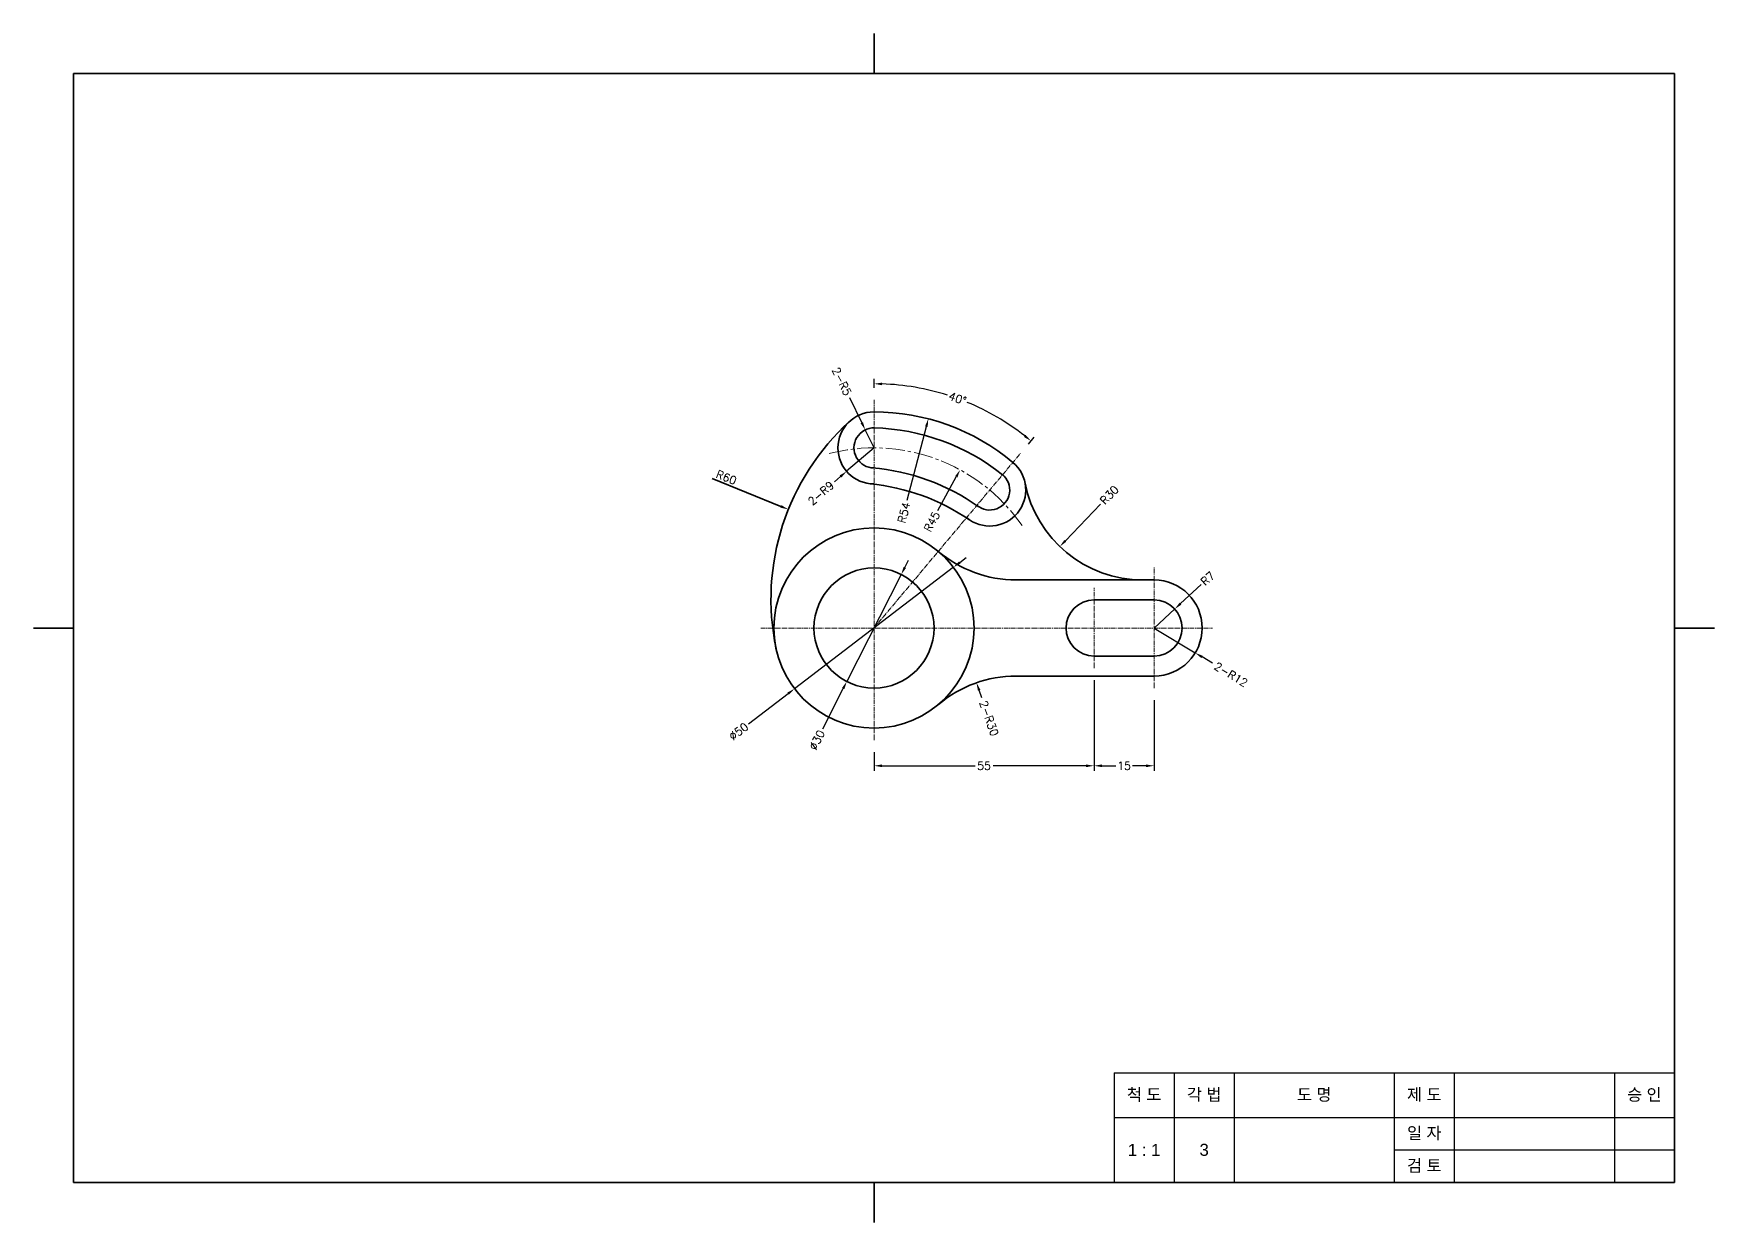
# Model space of a CAD drawing. Header units: millimetres. Extents: x 0 to 11420, y 0 to 297.
# Drawn here: x 0 to 420, y 0 to 297 of the extents above; entities that cross this region are included whole.
import ezdxf

# ---------------------------------------------------------------- set-up
doc = ezdxf.new("R2010")
doc.units = ezdxf.units.MM
doc.header["$LTSCALE"] = 0.25
doc.linetypes.add('CENTER2', pattern=[28.575, 19.05, -3.175, 3.175, -3.175])
for name, color, linetype, lineweight in [('1_윤곽선', 4, 'Continuous', 35), ('2_외형선', 7, 'Continuous', 35), ('4_중심선', 1, 'CENTER2', 18)]:
    doc.layers.add(name, color=color, linetype=linetype, lineweight=lineweight)
doc.styles.get("Standard").update_dxf_attribs({"font": 'arial.ttf'})
doc.styles.add('주석', font='romans.shx', dxfattribs={"height": 2, "bigfont": 'whgtxt.shx'})
doc.dimstyles.new('주석', dxfattribs={"dimscale": 0, "dimtxt": 2, "dimasz": 2, "dimexe": 1.25, "dimexo": 3, "dimtad": 0, "dimtxsty": '주석', "dimcen": 0, "dimclrd": 3, "dimclre": 3, "dimclrt": 3, "dimadec": 0, "dimazin": 0, "dimtfac": 1, "dimtmove": 0, "dimatfit": 3, "dimfxl": 5, "dimtfill": 1, "dimarcsym": 0})

# ---------------------------------------------------------------- blocks, each defined once
blk = doc.blocks.new('*T1')
at = {"layer": '1_윤곽선', "color": 0, "linetype": 'ByBlock', "lineweight": -2, "transparency": 16777216}
for p, q in [((0, 0), (140, 0)), ((0, 0), (0, -27.35)), ((140, 0), (140, -27.35)), ((0, -27.35), (140, -27.35))]:
    blk.add_line(p, q, dxfattribs=at)
at = {"layer": '1_윤곽선', "color": 3, "linetype": 'ByBlock', "lineweight": -2, "transparency": 16777216}
for p, q in [((15, 0), (15, -27.35)), ((30, 0), (30, -27.35)), ((70, 0), (70, -27.35)), ((85, 0), (85, -27.35)), ((125, 0), (125, -27.35)), ((0, -11.14), (140, -11.14)), ((70, -19.24), (140, -19.24))]:
    blk.add_line(p, q, dxfattribs=at)
at = {"layer": '1_윤곽선', "color": 2, "transparency": 16777216, "char_height": 3, "attachment_point": 5}
for s, insert, width in [('{\\fGulim|b0|i0|c129|p50;척 도}', (7.5, -5.57), 12), ('{\\fGulim|b0|i0|c129|p50;각 법}', (22.5, -5.57), 12), ('{\\fGulim|b0|i0|c129|p50;도 명}', (50, -5.57), 37), ('{\\fGulim|b0|i0|c129|p50;제 도}', (77.5, -5.57), 12), ('{\\fGulim|b0|i0|c129|p50;승 인}', (132.5, -5.57), 12), ('{\\fGulim|b0|i0|c129|p50;일 자}', (77.5, -15.19), 12), ('1 : 1', (7.5, -19.24), 12), ('3', (22.5, -19.24), 12), ('{\\fGulim|b0|i0|c129|p50;검 토}', (77.5, -23.29), 12)]:
    blk.add_mtext(s, dxfattribs=dict(at, insert=insert, width=width))
blk = doc.blocks.new('*D2')
at = {"layer": '2_외형선', "color": 3, "lineweight": -2, "transparency": 16777216}
for p, q in [((265, 135.5), (265, 112.83)), ((210, 117.5), (210, 112.83)), ((212, 114.08), (235.26, 114.08)), ((263, 114.08), (239.74, 114.08))]:
    blk.add_line(p, q, dxfattribs=at)
at = {"layer": '2_외형선', "color": 3, "transparency": 16777216}
for points in [[(212, 114.41), (212, 113.74), (210, 114.08)], [(263, 114.41), (263, 113.74), (265, 114.08)]]:
    blk.add_solid(points, dxfattribs=at)
at = {"layer": 'Defpoints', "color": 0, "transparency": 16777216}
for p in [(265, 138.5), (210, 120.5), (265, 114.08)]:
    blk.add_point(p, dxfattribs=at)
at = {"layer": '2_외형선', "color": 3, "transparency": 16777216, "insert": (237.5, 114.08), "char_height": 2, "attachment_point": 5, "style": '주석', "bg_fill": 3, "box_fill_scale": 1.1, "bg_fill_color": 256, "bg_fill_true_color": 13158600, "bg_fill_transparency": 0}
blk.add_mtext('55', dxfattribs=at)
blk = doc.blocks.new('*D3')
at = {"layer": '2_외형선', "color": 3, "lineweight": -2, "transparency": 16777216}
for p, q in [((265, 135.5), (265, 112.83)), ((280, 130.5), (280, 112.83)), ((267, 114.08), (270.4, 114.08)), ((278, 114.08), (274.6, 114.08))]:
    blk.add_line(p, q, dxfattribs=at)
at = {"layer": '2_외형선', "color": 3, "transparency": 16777216}
for points in [[(267, 114.41), (267, 113.74), (265, 114.08)], [(278, 114.41), (278, 113.74), (280, 114.08)]]:
    blk.add_solid(points, dxfattribs=at)
at = {"layer": 'Defpoints', "color": 0, "transparency": 16777216}
for p in [(265, 138.5), (280, 133.5), (280, 114.08)]:
    blk.add_point(p, dxfattribs=at)
at = {"layer": '2_외형선', "color": 3, "transparency": 16777216, "insert": (272.5, 114.08), "char_height": 2, "attachment_point": 5, "style": '주석', "bg_fill": 3, "box_fill_scale": 1.1, "bg_fill_color": 256, "bg_fill_true_color": 13158600, "bg_fill_transparency": 0}
blk.add_mtext('15', dxfattribs=at)
blk = doc.blocks.new('*D4')
at = {"layer": '2_외형선', "color": 3, "lineweight": -2, "transparency": 16777216}
for p, q in [((217.71, 163.65), (218.62, 165.43)), ((216.8, 161.87), (203.2, 135.13)), ((197.18, 123.31), (202.29, 133.35))]:
    blk.add_line(p, q, dxfattribs=at)
at = {"layer": '2_외형선', "color": 3, "transparency": 16777216}
for points in [[(217.41, 163.8), (218.01, 163.5), (216.8, 161.87)], [(201.99, 133.5), (202.59, 133.2), (203.2, 135.13)]]:
    blk.add_solid(points, dxfattribs=at)
at = {"layer": 'Defpoints', "color": 0, "transparency": 16777216}
for p in [(216.8, 161.87), (203.2, 135.13)]:
    blk.add_point(p, dxfattribs=at)
at = {"layer": '2_외형선', "color": 3, "transparency": 16777216, "insert": (195.75, 120.5), "char_height": 2, "attachment_point": 5, "rotation": 63.0275, "style": '주석', "bg_fill": 3, "box_fill_scale": 1.1, "bg_fill_color": 256, "bg_fill_true_color": 13158600, "bg_fill_transparency": 0}
blk.add_mtext('∅30', dxfattribs=at)
blk = doc.blocks.new('*D5')
at = {"layer": '2_외형선', "color": 3, "lineweight": -2, "transparency": 16777216}
for p, q in [((231.46, 164.89), (233.05, 166.1)), ((229.87, 163.68), (190.13, 133.32)), ((178.67, 124.57), (188.54, 132.11))]:
    blk.add_line(p, q, dxfattribs=at)
at = {"layer": '2_외형선', "color": 3, "transparency": 16777216}
for points in [[(231.25, 165.15), (231.66, 164.62), (229.87, 163.68)], [(188.34, 132.38), (188.75, 131.85), (190.13, 133.32)]]:
    blk.add_solid(points, dxfattribs=at)
at = {"layer": 'Defpoints', "color": 0, "transparency": 16777216}
for p in [(229.87, 163.68), (190.13, 133.32)]:
    blk.add_point(p, dxfattribs=at)
at = {"layer": '2_외형선', "color": 3, "transparency": 16777216, "insert": (176.17, 122.66), "char_height": 2, "attachment_point": 5, "rotation": 37.3745, "style": '주석', "bg_fill": 3, "box_fill_scale": 1.1, "bg_fill_color": 256, "bg_fill_true_color": 13158600, "bg_fill_transparency": 0}
blk.add_mtext('∅50', dxfattribs=at)
blk = doc.blocks.new('*D6')
at = {"layer": '2_외형선', "color": 3, "lineweight": -2, "transparency": 16777216}
for p, q in [((203.89, 206.06), (206.94, 199.8)), ((210, 193.5), (207.81, 198))]:
    blk.add_line(p, q, dxfattribs=at)
at = {"layer": '2_외형선', "color": 3, "transparency": 16777216}
blk.add_solid([(207.24, 199.94), (206.64, 199.65), (207.81, 198)], dxfattribs=at)
at = {"layer": 'Defpoints', "color": 0, "transparency": 16777216}
for p in [(207.81, 198), (210, 193.5)]:
    blk.add_point(p, dxfattribs=at)
at = {"layer": '2_외형선', "color": 3, "transparency": 16777216, "insert": (201.94, 210.09), "char_height": 2, "attachment_point": 5, "rotation": 295.9242, "style": '주석', "bg_fill": 3, "box_fill_scale": 1.1, "bg_fill_color": 256, "bg_fill_true_color": 13158600, "bg_fill_transparency": 0}
blk.add_mtext('2-R5', dxfattribs=at)
blk = doc.blocks.new('*D7')
at = {"layer": '2_외형선', "color": 3, "lineweight": -2, "transparency": 16777216}
for p, q in [((210, 193.5), (203.16, 187.65)), ((200.12, 185.05), (201.64, 186.35))]:
    blk.add_line(p, q, dxfattribs=at)
at = {"layer": 'Defpoints', "color": 0, "transparency": 16777216}
for p in [(210, 193.5), (203.16, 187.65)]:
    blk.add_point(p, dxfattribs=at)
at = {"layer": '2_외형선', "color": 3, "transparency": 16777216, "insert": (196.75, 182.17), "char_height": 2, "attachment_point": 5, "rotation": 40.5292, "style": '주석', "bg_fill": 3, "box_fill_scale": 1.1, "bg_fill_color": 256, "bg_fill_true_color": 13158600, "bg_fill_transparency": 0}
blk.add_mtext('2-R9', dxfattribs=at)
at = {"layer": '2_외형선', "color": 3, "transparency": 16777216}
blk.add_solid([(201.42, 186.61), (201.86, 186.1), (203.16, 187.65)], dxfattribs=at)
blk = doc.blocks.new('*D8')
at = {"layer": '2_외형선', "color": 3, "lineweight": -2, "transparency": 16777216}
blk.add_line((266.59, 179.44), (257.82, 170.29), dxfattribs=at)
at = {"layer": '2_외형선', "color": 3, "transparency": 16777216}
blk.add_solid([(257.58, 170.52), (258.06, 170.06), (256.43, 168.84)], dxfattribs=at)
at = {"layer": 'Defpoints', "color": 0, "transparency": 16777216}
for p in [(277.19, 190.5), (256.43, 168.84)]:
    blk.add_point(p, dxfattribs=at)
at = {"layer": '2_외형선', "color": 3, "transparency": 16777216, "insert": (268.8, 181.74), "char_height": 2, "attachment_point": 5, "rotation": 46.2114, "style": '주석', "bg_fill": 3, "box_fill_scale": 1.1, "bg_fill_color": 256, "bg_fill_true_color": 13158600, "bg_fill_transparency": 0}
blk.add_mtext('R30', dxfattribs=at)
blk = doc.blocks.new('*D9')
at = {"layer": '2_외형선', "color": 3, "lineweight": -2, "transparency": 16777216}
for p, q in [((210, 208.5), (210, 210.76)), ((248.57, 194.46), (250.02, 196.2))]:
    blk.add_line(p, q, dxfattribs=at)
for start, end in [(72.4659, 88.1217), (51.8783, 67.5341)]:
    blk.add_arc((210, 148.5), 61.01, start, end, dxfattribs=at)
at = {"layer": '2_외형선', "color": 3, "transparency": 16777216}
for points in [[(211.99, 209.15), (212.01, 209.81), (210, 209.51)], [(247.87, 196.76), (247.45, 196.24), (249.22, 195.24)]]:
    blk.add_solid(points, dxfattribs=at)
at = {"layer": 'Defpoints', "color": 0, "transparency": 16777216}
for p in [(210, 205.5), (237.38, 203.02), (246.64, 192.16), (210, 148.5), (210, 120.5)]:
    blk.add_point(p, dxfattribs=at)
at = {"layer": '2_외형선', "color": 3, "transparency": 16777216, "insert": (230.87, 205.83), "char_height": 2, "attachment_point": 5, "rotation": 340, "style": '주석', "bg_fill": 3, "box_fill_scale": 1.1, "bg_fill_color": 256, "bg_fill_true_color": 13158600, "bg_fill_transparency": 0}
blk.add_mtext('40°', dxfattribs=at)
blk = doc.blocks.new('*D10')
at = {"layer": '2_외형선', "color": 3, "lineweight": -2, "transparency": 16777216}
for p, q in [((291.75, 159.34), (286.62, 154.6)), ((280, 148.5), (285.15, 153.25))]:
    blk.add_line(p, q, dxfattribs=at)
at = {"layer": '2_외형선', "color": 3, "transparency": 16777216}
blk.add_solid([(286.39, 154.85), (286.84, 154.36), (285.15, 153.25)], dxfattribs=at)
at = {"layer": 'Defpoints', "color": 0, "transparency": 16777216}
for p in [(285.15, 153.25), (280, 148.5)]:
    blk.add_point(p, dxfattribs=at)
at = {"layer": '2_외형선', "color": 3, "transparency": 16777216, "insert": (293.4, 160.86), "char_height": 2, "attachment_point": 5, "rotation": 42.6829, "style": '주석', "bg_fill": 3, "box_fill_scale": 1.1, "bg_fill_color": 256, "bg_fill_true_color": 13158600, "bg_fill_transparency": 0}
blk.add_mtext('R7', dxfattribs=at)
blk = doc.blocks.new('*D11')
at = {"layer": '2_외형선', "color": 3, "lineweight": -2, "transparency": 16777216}
for p, q in [((280, 148.5), (290.27, 142.29)), ((294.56, 139.7), (291.98, 141.26))]:
    blk.add_line(p, q, dxfattribs=at)
at = {"layer": '2_외형선', "color": 3, "transparency": 16777216}
blk.add_solid([(292.15, 141.54), (291.81, 140.97), (290.27, 142.29)], dxfattribs=at)
at = {"layer": 'Defpoints', "color": 0, "transparency": 16777216}
for p in [(280, 148.5), (290.27, 142.29)]:
    blk.add_point(p, dxfattribs=at)
at = {"layer": '2_외형선', "color": 3, "transparency": 16777216, "insert": (299.21, 136.88), "char_height": 2, "attachment_point": 5, "rotation": 328.8373, "style": '주석', "bg_fill": 3, "box_fill_scale": 1.1, "bg_fill_color": 256, "bg_fill_true_color": 13158600, "bg_fill_transparency": 0}
blk.add_mtext('2-R12', dxfattribs=at)
blk = doc.blocks.new('*D12')
at = {"layer": '2_외형선', "color": 3, "lineweight": -2, "transparency": 16777216}
blk.add_line((236.94, 131.05), (236.28, 132.93), dxfattribs=at)
at = {"layer": 'Defpoints', "color": 0, "transparency": 16777216}
for p in [(235.62, 134.82), (245.51, 106.5)]:
    blk.add_point(p, dxfattribs=at)
at = {"layer": '2_외형선', "color": 3, "transparency": 16777216, "insert": (238.73, 125.92), "char_height": 2, "attachment_point": 5, "rotation": 289.2506, "style": '주석', "bg_fill": 3, "box_fill_scale": 1.1, "bg_fill_color": 256, "bg_fill_true_color": 13158600, "bg_fill_transparency": 0}
blk.add_mtext('2-R30', dxfattribs=at)
at = {"layer": '2_외형선', "color": 3, "transparency": 16777216}
blk.add_solid([(236.59, 133.04), (235.96, 132.82), (235.62, 134.82)], dxfattribs=at)
blk = doc.blocks.new('*D13')
at = {"layer": '2_외형선', "color": 3, "lineweight": -2, "transparency": 16777216}
blk.add_line((218.3, 180.46), (223.08, 198.83), dxfattribs=at)
at = {"layer": '2_외형선', "color": 3, "transparency": 16777216}
blk.add_solid([(222.75, 198.91), (223.4, 198.74), (223.58, 200.76)], dxfattribs=at)
at = {"layer": 'Defpoints', "color": 0, "transparency": 16777216}
for p in [(223.58, 200.76), (210, 148.5)]:
    blk.add_point(p, dxfattribs=at)
at = {"layer": '2_외형선', "color": 3, "transparency": 16777216, "insert": (217.49, 177.32), "char_height": 2, "attachment_point": 5, "rotation": 75.4345, "style": '주석', "bg_fill": 3, "box_fill_scale": 1.1, "bg_fill_color": 256, "bg_fill_true_color": 13158600, "bg_fill_transparency": 0}
blk.add_mtext('R54', dxfattribs=at)
blk = doc.blocks.new('*D14')
at = {"layer": '2_외형선', "color": 3, "lineweight": -2, "transparency": 16777216}
blk.add_line((225.99, 177.87), (230.56, 186.27), dxfattribs=at)
at = {"layer": '2_외형선', "color": 3, "transparency": 16777216}
blk.add_solid([(230.27, 186.43), (230.85, 186.11), (231.52, 188.02)], dxfattribs=at)
at = {"layer": 'Defpoints', "color": 0, "transparency": 16777216}
for p in [(231.52, 188.02), (210, 148.5)]:
    blk.add_point(p, dxfattribs=at)
at = {"layer": '2_외형선', "color": 3, "transparency": 16777216, "insert": (224.46, 175.06), "char_height": 2, "attachment_point": 5, "rotation": 61.4372, "style": '주석', "bg_fill": 3, "box_fill_scale": 1.1, "bg_fill_color": 256, "bg_fill_true_color": 13158600, "bg_fill_transparency": 0}
blk.add_mtext('R45', dxfattribs=at)

msp = doc.modelspace()

# ---------------------------------------------------------------- linework, layer by layer
at = {"layer": '1_윤곽선'}
for p, q in [((210, 297), (210, 287)), ((0, 148.5), (10, 148.5)), ((420, 148.5), (410, 148.5)), ((210, 0), (210, 10))]:
    msp.add_line(p, q, dxfattribs=at)
msp.add_lwpolyline([(10, 10), (410, 10), (410, 287), (10, 287)], close=True, dxfattribs=at)
at = {"layer": '2_외형선', "color": 3}
msp.add_line((169.527, 185.815), (186.741, 178.88), dxfattribs=at)
at = {"layer": '2_외형선'}
for p, q in [((280, 160.5), (245.511, 160.5)), ((280, 155.5), (265, 155.5)), ((265, 141.5), (280, 141.5)), ((280, 136.5), (245.511, 136.5))]:
    msp.add_line(p, q, dxfattribs=at)
for radius in [25, 15]:
    msp.add_circle((210, 148.5), radius, dxfattribs=at)
for centre, radius, start, end in [((210, 193.5), 9, 90, 270), ((210, 148.5), 54, 50, 90), ((244.249, 155.711), 60, 132.18686, 191.8899), ((210, 193.5), 5, 88.3065, 270), ((208.552, 144.521), 54, 51.53666, 88.46334), ((238.925, 182.972), 9, 230, 50), ((204.982, 134.714), 54, 54.87873, 85.12127), ((238.925, 182.972), 5, 230, 51.6935), ((203.568, 130.829), 54, 55.85952, 84.14048), ((277.192, 190.5), 30, 191.12941, 270), ((245.511, 190.5), 30, 229.60735, 270), ((280, 148.5), 12, 270, 90), ((265, 148.5), 7, 90, 270), ((280, 148.5), 7, 270, 90), ((245.511, 106.5), 30, 90, 130.21417)]:
    msp.add_arc(centre, radius, start, end, dxfattribs=at)
at = {"layer": '2_외형선', "color": 3}
msp.add_solid([(186.865, 179.189), (186.616, 178.571), (188.596, 178.133)], dxfattribs=at)
at = {"layer": '4_중심선', "ltscale": 0.25}
for p, q in [((210, 120.5), (210, 205.5)), ((210, 148.5), (246.639, 192.165)), ((280, 133.5), (280, 163.632)), ((265, 138.5), (265, 158.5)), ((181.684, 148.5), (294.551, 148.5))]:
    msp.add_line(p, q, dxfattribs=at)
at = {"layer": '4_중심선'}
msp.add_arc((210, 148.5), 45, 34.70194, 105.29806, dxfattribs=at)

# ---------------------------------------------------------------- block references
msp.add_blockref('*T1', (270, 37.347))

# ---------------------------------------------------------------- next in the draw order: texts
at = {"layer": '2_외형선', "color": 3, "insert": (173.099, 186.128), "char_height": 2, "attachment_point": 5, "rotation": 338.05656, "style": '주석', "bg_fill": 3, "box_fill_scale": 1.1, "bg_fill_color": 256, "bg_fill_true_color": 13158600, "bg_fill_transparency": 0}
msp.add_mtext('R60', dxfattribs=at)

# ---------------------------------------------------------------- next in the draw order: dimensions: what is measured, and where the dimension line sits
at = {"layer": '2_외형선'}
dim = msp.add_radius_dim(center=(210, 193.5), mpoint=(207.814, 197.997), text='2-<>', dimstyle='주석', dxfattribs=at)
dim.commit()
dim.dimension.update_dxf_attribs({"geometry": '*D6', "text_midpoint": (201.935, 210.091), "dimtype": 164})
for center, mpoint, picture, middle in [((277.192, 190.5), (256.432, 168.843), '*D8', (268.799, 181.745)), ((280, 148.5), (285.146, 153.246), '*D10', (293.403, 160.86))]:
    dim = msp.add_radius_dim(center=center, mpoint=mpoint, dimstyle='주석', dxfattribs=at)
    dim.commit()
    dim.dimension.update_dxf_attribs({"geometry": picture, "text_midpoint": middle, "dimtype": 164})
dim = msp.add_linear_dim(base=(265, 114.077), p1=(210, 120.5), p2=(265, 138.5), dimstyle='주석', dxfattribs=at)
dim.commit()
dim.dimension.update_dxf_attribs({"geometry": '*D2', "text_midpoint": (237.5, 114.077)})

# ---------------------------------------------------------------- next in the draw order: dimensions: what is measured, and where the dimension line sits
dim = msp.add_radius_dim(center=(210, 193.5), mpoint=(203.159, 187.651), text='2-<>', dimstyle='주석', dxfattribs=at)
dim.commit()
dim.dimension.update_dxf_attribs({"geometry": '*D7', "text_midpoint": (196.748, 182.17)})
dim = msp.add_diameter_dim_2p(p1=(216.803, 161.868), p2=(203.197, 135.132), dimstyle='주석', dxfattribs=at)
dim.commit()
dim.dimension.update_dxf_attribs({"geometry": '*D4', "text_midpoint": (195.751, 120.501), "dimtype": 163})
dim = msp.add_linear_dim(base=(280, 114.077), p1=(265, 138.5), p2=(280, 133.5), dimstyle='주석', dxfattribs=at)
dim.commit()
dim.dimension.update_dxf_attribs({"geometry": '*D3', "text_midpoint": (272.5, 114.077)})

# ---------------------------------------------------------------- next in the draw order: dimensions: what is measured, and where the dimension line sits
dim = msp.add_diameter_dim_2p(p1=(229.867, 163.676), p2=(190.133, 133.324), dimstyle='주석', dxfattribs=at)
dim.commit()
dim.dimension.update_dxf_attribs({"geometry": '*D5', "text_midpoint": (176.169, 122.658), "dimtype": 163})
dim = msp.add_radius_dim(center=(280, 148.5), mpoint=(290.268, 142.29), text='2-<>', dimstyle='주석', dxfattribs=at)
dim.commit()
dim.dimension.update_dxf_attribs({"geometry": '*D11', "text_midpoint": (299.208, 136.884), "dimtype": 164})

# ---------------------------------------------------------------- next in the draw order: dimensions: what is measured, and where the dimension line sits
dim = msp.add_angular_dim_2l(base=(237.382, 203.022), line1=((210, 148.5), (246.639, 192.165)), line2=((210, 120.5), (210, 205.5)), dimstyle='주석', override={"dimscale": 0}, dxfattribs=at)
dim.commit()
dim.dimension.update_dxf_attribs({"geometry": '*D9', "text_midpoint": (230.867, 205.833)})

# ---------------------------------------------------------------- next in the draw order: dimensions: what is measured, and where the dimension line sits
dim = msp.add_radius_dim(center=(210, 148.5), mpoint=(223.58, 200.764), dimstyle='주석', dxfattribs=at)
dim.commit()
dim.dimension.update_dxf_attribs({"geometry": '*D13', "text_midpoint": (217.488, 177.318), "dimtype": 164})
dim = msp.add_radius_dim(center=(245.511, 106.5), mpoint=(235.62, 134.823), text='2-<>', dimstyle='주석', dxfattribs=at)
dim.commit()
dim.dimension.update_dxf_attribs({"geometry": '*D12', "text_midpoint": (238.73, 125.916), "dimtype": 164})

# ---------------------------------------------------------------- next in the draw order: dimensions: what is measured, and where the dimension line sits
dim = msp.add_radius_dim(center=(210, 148.5), mpoint=(231.515, 188.023), dimstyle='주석', dxfattribs=at)
dim.commit()
dim.dimension.update_dxf_attribs({"geometry": '*D14', "text_midpoint": (224.459, 175.061), "dimtype": 164})

doc.saveas('drawing.dxf')
